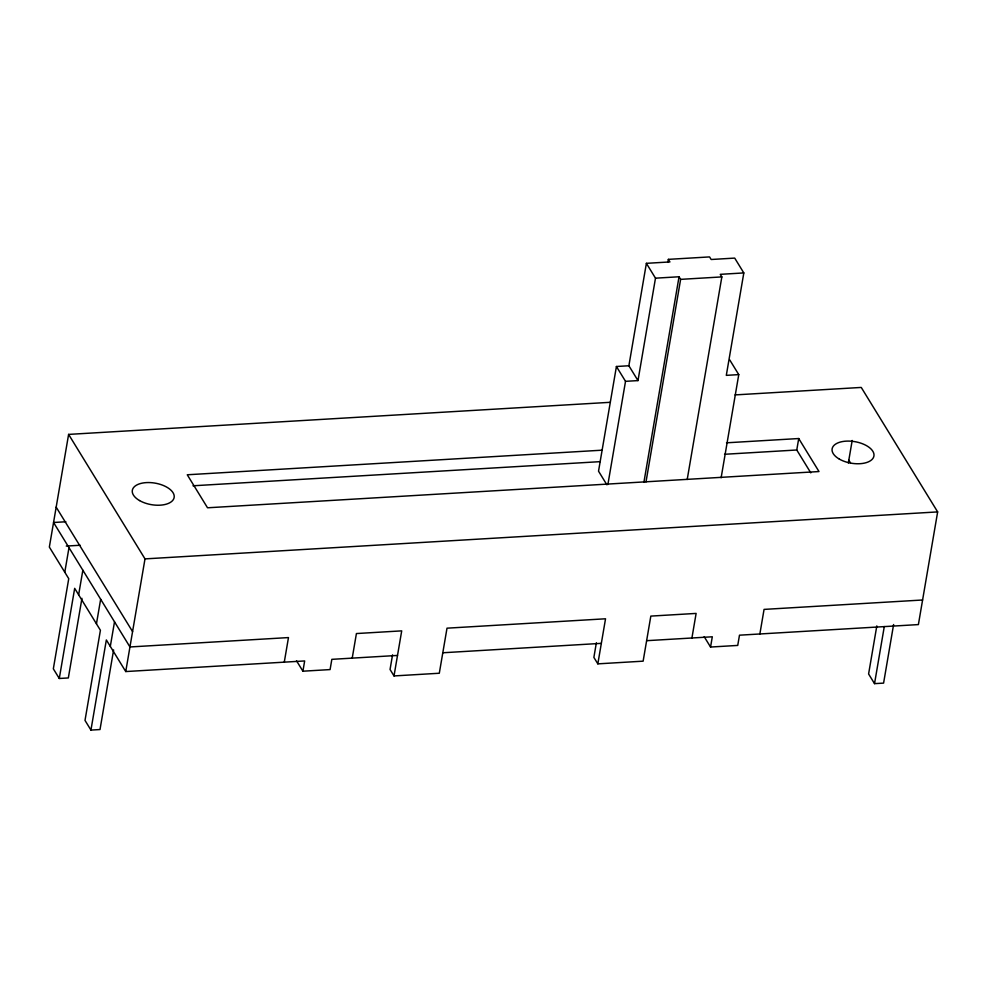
<?xml version="1.0" encoding="UTF-8"?>
<svg xmlns="http://www.w3.org/2000/svg" width="987" height="987" viewBox="0 0 987 987"><rect width="100%" height="100%" fill="white"/><g stroke="black" fill="none" stroke-linecap="round" stroke-linejoin="round"><path stroke-width="1.48" d="M610.373 402.301L68.609 434.403L49.35 547.069L68.745 578.678L53.335 668.816L59.282 678.488L68.337 677.946L81.946 598.332M64.784 572.226L68.991 547.649M59.282 678.488L74.679 588.351L100.415 630.274L85.005 720.411L90.94 730.084L100.008 729.541L113.616 649.927M78.639 594.803L82.846 570.215M96.455 623.821L100.662 599.245M90.94 730.084L106.349 639.946L125.744 671.555L304.662 660.945L302.91 671.197L330.09 669.581L331.842 659.341L397.514 655.442M110.31 646.399L114.517 621.822M125.744 671.555L145.003 558.889L68.609 434.403M284.281 662.154L288.475 637.577L129.951 646.966L53.557 522.493L65.87 521.765M352.223 658.132L356.418 633.555L401.709 630.866L394.01 675.935L439.301 673.245L447.012 628.176L605.537 618.787L597.838 663.856L643.129 661.167L650.828 616.098L696.119 613.42L691.924 637.997M392.555 654.85L390.05 669.482L394.01 675.935M616.419 366.498L625.524 381.327L637.984 380.6L628.879 365.758L616.419 366.498L598.529 471.181L606.869 484.777M607.893 484.494L625.524 381.327M628.879 365.758L646.386 263.332L669.939 261.937L668.359 259.359L709.567 256.916L711.158 259.495L734.71 258.1L743.816 272.93L726.309 375.356L738.757 374.616L721.127 477.782M637.984 380.6L655.491 278.174L646.386 263.332M596.37 642.771L593.878 657.404L597.838 663.856M667.841 262.382L668.359 259.359M643.894 482.359L679.044 276.767L655.491 278.174M646.004 481.915L680.623 279.358L679.044 276.767M687.211 479.472L721.842 276.915L720.263 274.337L743.816 272.93M735.044 394.911L861.256 387.435L937.65 511.908L918.391 624.586L739.485 635.184L737.733 645.424L710.554 647.04L712.306 636.788L646.633 640.686M759.867 633.975L764.061 609.398L922.598 599.997M810.796 472.859L796.768 449.998L798.73 438.536L726.518 442.805M848.339 462.965L852.188 440.473M876.814 625.906L868.597 673.973L874.531 683.646L883.587 683.115L893.605 624.524M874.531 683.646L884.29 626.56M680.623 279.358L721.842 276.915M602.082 450.183L187.259 474.772L207.529 507.787L819 471.552L798.73 438.536M192.983 485.789L600.121 461.657M724.557 454.279L796.768 449.998M66.277 546.07L80.132 545.256M145.003 558.889L937.65 511.908M442.805 652.765L601.33 643.364M848.82 460.176L850.424 462.792M729.652 359.786L738.757 374.616M704.175 636.652L710.554 647.04M296.532 660.809L302.91 671.197M56.173 507.145L132.579 631.618M839.332 459.091A21.22 10.931 9.7 0 0 873.643 457.055A21.22 10.931 9.7 0 0 846.093 441.14A21.22 10.931 9.7 0 0 839.332 459.091M139.537 500.557A21.22 10.931 9.7 0 0 173.86 498.521A21.22 10.931 9.7 0 0 146.31 482.606A21.22 10.931 9.7 0 0 139.537 500.557"/></g></svg>
